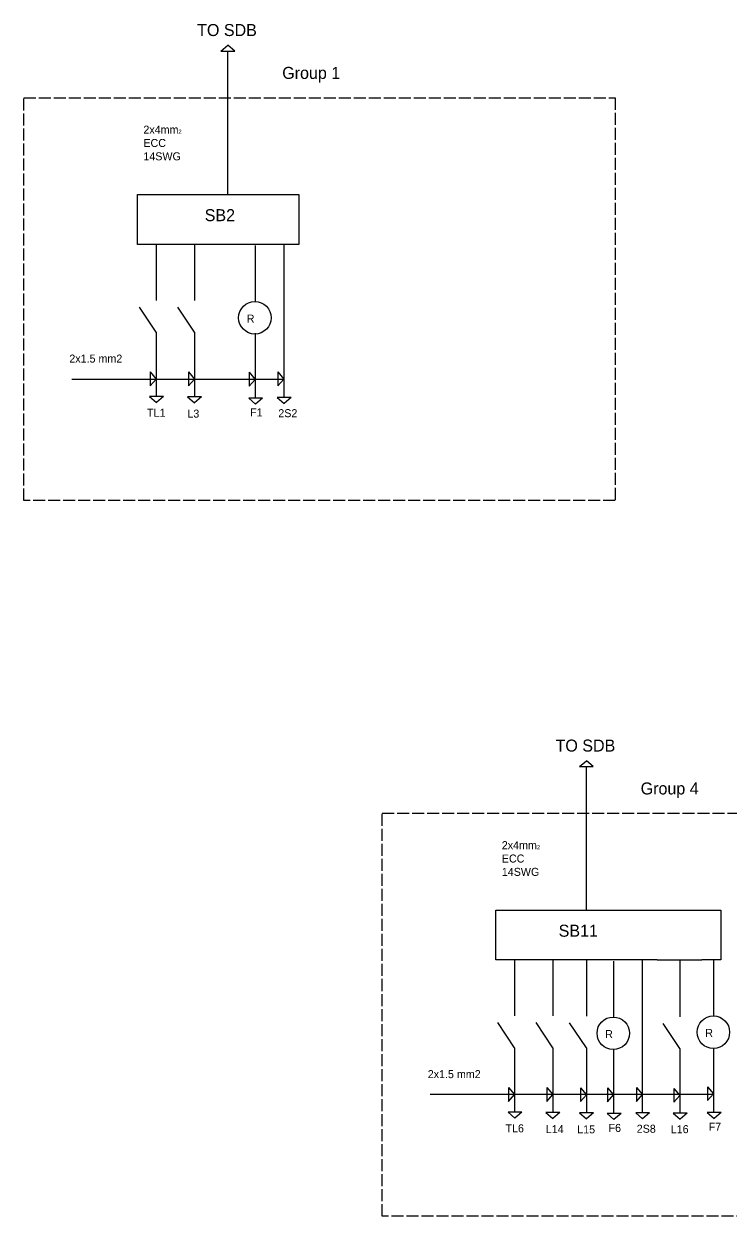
# Model space of a CAD drawing. Header units: inches. Extents: x -314 to 8022, y -1040 to 1104.
# Drawn here: x 5105 to 5812, y -321 to 870 of the extents above; entities that cross this region are included whole.
import ezdxf

# ---------------------------------------------------------------- set-up
doc = ezdxf.new("R2010")
doc.units = ezdxf.units.IN
doc.header["$MEASUREMENT"] = 0
doc.linetypes.add('ACAD_ISO02W100', pattern=[15, 12, -3])

msp = doc.modelspace()

# ---------------------------------------------------------------- linework, layer by layer
for p, q in [((5302.32, 842.93), (5309.33, 848.91)), ((5316.15, 842.93), (5309.33, 848.91)), ((5302.32, 842.93), (5316.15, 842.93)), ((5309.33, 699.6), (5309.33, 842.89)), ((5237.48, 649.8), (5237.48, 593.8)), ((5275.9, 649.8), (5275.9, 593.8)), ((5336.48, 648.69), (5336.48, 592.69)), ((5365.27, 649.51), (5365.27, 593.51)), ((5237.48, 562.08), (5220.77, 587.12)), ((5275.9, 562.08), (5259.2, 587.12)), ((5365.27, 593.51), (5365.27, 561.8)), ((5237.48, 562.08), (5237.48, 497.82)), ((5275.9, 562.08), (5275.9, 497.82)), ((5336.48, 560.98), (5336.48, 496.72)), ((5365.27, 561.8), (5365.27, 497.54)), ((5153.19, 515.24), (5365.32, 515.24)), ((5231.51, 522.26), (5237.48, 515.24)), ((5231.51, 522.26), (5231.51, 508.43)), ((5231.51, 508.43), (5237.48, 515.24)), ((5269.79, 522.26), (5275.76, 515.24)), ((5269.79, 522.26), (5269.79, 508.43)), ((5269.79, 508.43), (5275.76, 515.24)), ((5330.47, 521.92), (5336.44, 514.9)), ((5330.47, 521.92), (5330.47, 508.08)), ((5330.47, 508.08), (5336.44, 514.9)), ((5359.35, 522.26), (5365.32, 515.24)), ((5359.35, 522.26), (5359.35, 508.43)), ((5359.35, 508.43), (5365.32, 515.24)), ((5244.84, 497.62), (5231, 497.62)), ((5231, 497.62), (5237.82, 491.65)), ((5244.84, 497.62), (5237.82, 491.65)), ((5282.79, 497.38), (5268.96, 497.38)), ((5268.96, 497.38), (5275.78, 491.41)), ((5282.79, 497.38), (5275.78, 491.41)), ((5343.96, 496.17), (5330.12, 496.17)), ((5330.12, 496.17), (5336.94, 490.2)), ((5343.96, 496.17), (5336.94, 490.2)), ((5372.48, 496.89), (5358.65, 496.89)), ((5358.65, 496.89), (5365.47, 490.92)), ((5372.48, 496.89), (5365.47, 490.92)), ((5660.64, 127.87), (5667.65, 133.84)), ((5674.47, 127.87), (5667.65, 133.84)), ((5660.64, 127.87), (5674.47, 127.87)), ((5667.66, -15.47), (5667.66, 127.82)), ((5577.14, -15.47), (5738.35, -15.47)), ((5577.14, -65.27), (5577.14, -15.47)), ((5738.35, -15.47), (5774.4, -15.47)), ((5774.4, -15.47), (5802.22, -15.47)), ((5802.22, -15.47), (5802.22, -65.2)), ((5738.35, -65.27), (5577.14, -65.27)), ((5595.8, -65.27), (5595.8, -121.27)), ((5634.23, -65.27), (5634.23, -121.27)), ((5667.66, -65.55), (5667.66, -121.55)), ((5694.8, -66.38), (5694.8, -122.38)), ((5723.6, -65.55), (5723.6, -121.55)), ((5738.35, -65.27), (5782.99, -65.27)), ((5761.03, -66.13), (5761.03, -122.13)), ((5802.22, -65.2), (5782.99, -65.27)), ((5794.9, -65.26), (5794.9, -121.26)), ((5595.8, -152.98), (5579.1, -127.95)), ((5634.23, -152.98), (5617.52, -127.95)), ((5667.66, -153.27), (5650.95, -128.23)), ((5723.6, -121.55), (5723.6, -153.27)), ((5761.03, -153.84), (5744.32, -128.8)), ((5595.8, -152.98), (5595.8, -217.24)), ((5634.23, -152.98), (5634.23, -217.24)), ((5667.66, -153.27), (5667.66, -217.53)), ((5694.8, -154.09), (5694.8, -218.35)), ((5723.6, -153.27), (5723.6, -217.53)), ((5761.03, -153.84), (5761.03, -218.1)), ((5794.9, -152.98), (5794.9, -217.24)), ((5511.47, -199.56), (5794.9, -199.56)), ((5589.83, -192.81), (5595.8, -199.83)), ((5589.83, -192.81), (5589.83, -206.64)), ((5589.83, -206.64), (5595.8, -199.83)), ((5628.12, -192.81), (5634.09, -199.83)), ((5628.12, -192.81), (5628.12, -206.64)), ((5628.12, -206.64), (5634.09, -199.83)), ((5661.78, -192.98), (5667.76, -200)), ((5661.78, -192.98), (5661.78, -206.81)), ((5661.78, -206.81), (5667.76, -200)), ((5688.79, -193.15), (5694.76, -200.17)), ((5688.79, -193.15), (5688.79, -206.98)), ((5688.79, -206.98), (5694.76, -200.17)), ((5717.67, -192.81), (5723.64, -199.83)), ((5717.67, -192.81), (5717.67, -206.64)), ((5717.67, -206.64), (5723.64, -199.83)), ((5755.05, -193.67), (5761.03, -200.68)), ((5755.05, -193.67), (5755.05, -207.5)), ((5755.05, -207.5), (5761.03, -200.68)), ((5788.89, -192.04), (5794.86, -199.05)), ((5788.89, -192.04), (5788.89, -205.87)), ((5788.89, -205.87), (5794.86, -199.05)), ((5603.16, -217.45), (5589.33, -217.45)), ((5589.33, -217.45), (5596.14, -223.42)), ((5603.16, -217.45), (5596.14, -223.42)), ((5641.11, -217.69), (5627.28, -217.69)), ((5627.28, -217.69), (5634.1, -223.66)), ((5641.11, -217.69), (5634.1, -223.66)), ((5674.72, -218.17), (5660.89, -218.17)), ((5660.89, -218.17), (5667.7, -224.14)), ((5674.72, -218.17), (5667.7, -224.14)), ((5702.28, -218.9), (5688.45, -218.9)), ((5688.45, -218.9), (5695.26, -224.87)), ((5702.28, -218.9), (5695.26, -224.87)), ((5730.8, -218.17), (5716.97, -218.17)), ((5716.97, -218.17), (5723.79, -224.14)), ((5730.8, -218.17), (5723.79, -224.14)), ((5768.38, -218.3), (5754.55, -218.3)), ((5754.55, -218.3), (5761.36, -224.28)), ((5768.38, -218.3), (5761.36, -224.28)), ((5802.38, -217.78), (5788.54, -217.78)), ((5788.54, -217.78), (5795.36, -223.75)), ((5802.38, -217.78), (5795.36, -223.75))]:
    msp.add_line(p, q)
at = {"linetype": 'ACAD_ISO02W100'}
for points in [[(5105.27, 796.39), (5696.44, 796.39), (5696.44, 393.73), (5105.27, 393.73)], [(5463.6, 81.32), (6054.76, 81.32), (6054.76, -321.34), (5463.6, -321.34)]]:
    msp.add_lwpolyline(points, close=True, dxfattribs=at)
msp.add_lwpolyline([(5218.82, 699.6), (5380.03, 699.6), (5380.03, 649.8), (5218.82, 649.8)], close=True)
for centre in [(5336.23, 576.44), (5694.55, -138.62), (5794.65, -137.51)]:
    msp.add_circle(centre, 16.25)

# ---------------------------------------------------------------- texts
at = {"width": 90.7986}
for s, insert, char_height, attachment_point in [('TO SDB', (5308.39, 863.9), 12, 5), ('Group 1', (5392.58, 819.33), 12, 5), ('2x4mm{\\H0.5x;2\\P}ECC\\P14SWG', (5224.8, 768.45), 8, 1), ('SB2', (5301.26, 678.89), 12, 5), ('R', (5328.09, 579.68), 8, 1), ('2x1.5 mm2', (5150.76, 539.67), 8, 1), ('TL1', (5228.46, 485.5), 8, 1), ('L3', (5268.77, 484.68), 8, 1), ('F1', (5331.48, 485.9), 8, 1), ('2S2', (5359.68, 485.08), 8, 1), ('TO SDB', (5666.71, 148.84), 12, 5), ('Group 4', (5750.91, 104.26), 12, 5), ('2x4mm{\\H0.5x;2\\P}ECC\\P14SWG', (5583.12, 53.38), 8, 1), ('SB11', (5659.58, -36.17), 12, 5), ('R', (5686.41, -135.39), 8, 1), ('R', (5786.51, -134.27), 8, 1), ('2x1.5 mm2', (5509.08, -175.4), 8, 1), ('TL6', (5586.78, -229.56), 8, 1), ('L14', (5627.09, -230.39), 8, 1), ('L15', (5658.53, -230.62), 8, 1), ('F6', (5689.8, -229.17), 8, 1), ('2S8', (5718, -229.99), 8, 1), ('L16', (5752.01, -230.42), 8, 1), ('F7', (5789.9, -228.06), 8, 1)]:
    msp.add_mtext(s, dxfattribs=dict(at, insert=insert, char_height=char_height, attachment_point=attachment_point))

doc.saveas('drawing.dxf')
